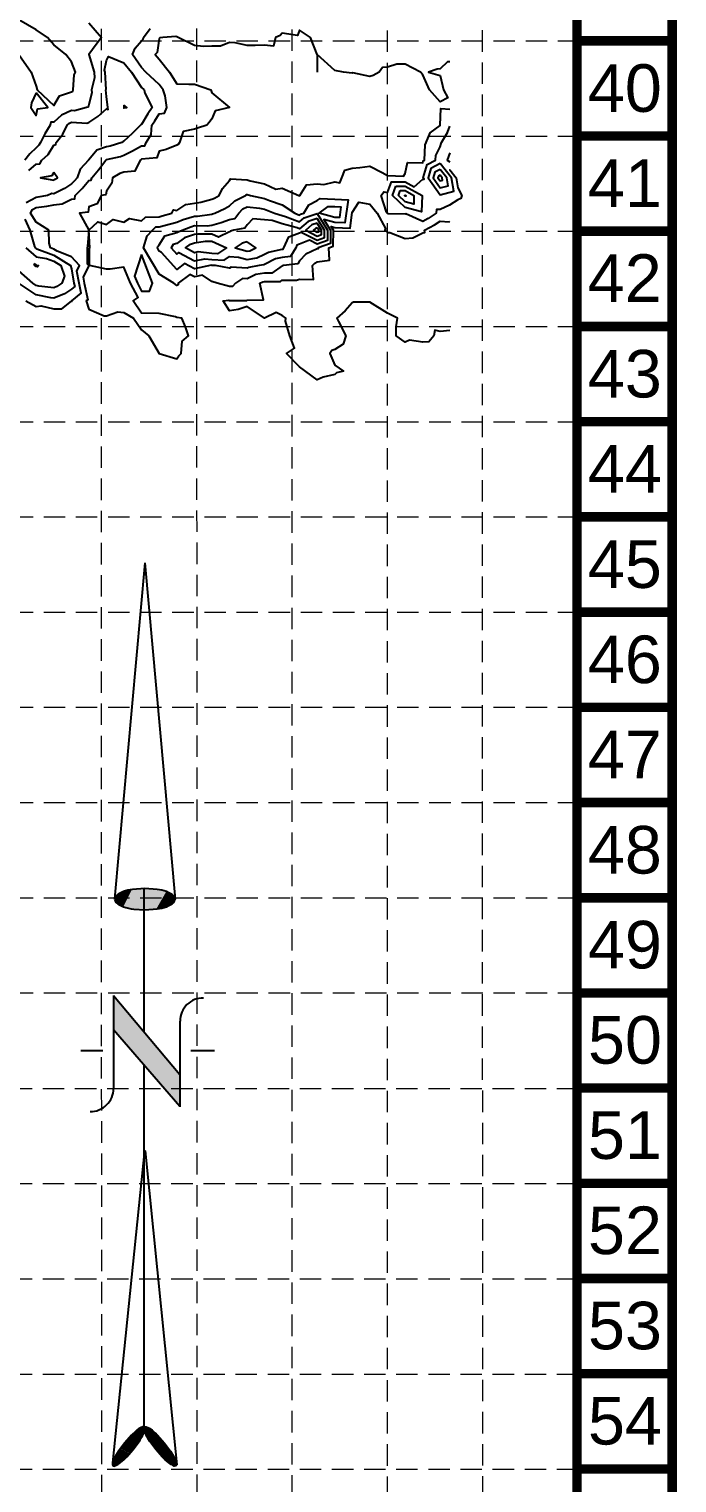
# Model space of a CAD drawing. Header units: inches. Extents: x 8135 to 11700, y -938 to 4760.
# Drawn here: x 11095 to 11700, y -146 to 1211 of the extents above; entities that cross this region are included whole.
import ezdxf
from ezdxf.enums import TextEntityAlignment as Align

# ---------------------------------------------------------------- set-up
doc = ezdxf.new("R2010")
doc.units = ezdxf.units.IN
doc.header["$MEASUREMENT"] = 0
doc.linetypes.add('DASHED', pattern=[0.75, 0.5, -0.25])
doc.linetypes.add('HIDDEN', pattern=[0.375, 0.25, -0.125])
for name, color, linetype in [('BASE', 7, 'Continuous'), ('EC', 35, 'DASHED'), ('GRID', 254, 'HIDDEN'), ('NARROW', 7, 'Continuous')]:
    doc.layers.add(name, color=color, linetype=linetype)
doc.styles.get("Standard").update_dxf_attribs({"font": 'ARIAL.TTF'})

# ---------------------------------------------------------------- blocks, each defined once
blk = doc.blocks.new('North Arrow')
at = {"layer": 'NARROW'}
for p, q in [((32.433, 3.058), (32.433, 4.631)), ((0, 0), (22.363, 2.002)), ((28.767, -2.092), (34.019, 2.32)), ((36.178, 2.333), (30.465, 2.333)), ((36.157, 2.32), (31.04, -2.092)), ((39.102, 0.007), (59.964, 2.109)), ((0, 0), (22.334, -2.022)), ((21.659, -0.048), (21.656, -0.048)), ((31.2, -0.048), (21.659, -0.048)), ((57.454, -0.048), (33.411, -0.048)), ((59.831, -2.142), (39.045, -0.008)), ((57.693, -0.027), (57.769, -0.013)), ((57.765, -0.05), (57.693, -0.027)), ((28.767, -2.092), (34.954, -2.092)), ((32.433, -4.262), (32.433, -2.801))]:
    blk.add_line(p, q, dxfattribs=at)
blk.add_lwpolyline([(22.365, -2.029), (22.586, -1.927, 0.091577), (22.866, -1.437, 0.048306), (23.034, -0.751), (23.074, -0.008), (23.014, 0.819, 0.048306), (22.866, 1.421, 0.091577), (22.586, 1.911), (22.365, 2.013), (22.144, 1.911, 0.091577), (21.863, 1.421, 0.048306), (21.715, 0.819), (21.656, -0.008), (21.715, -0.835, 0.048306), (21.863, -1.437, 0.091577), (22.144, -1.927)], format="xyb", close=True, dxfattribs=at)
for points in [[(57.456, -0.031), (57.44, 0.084, -0.066818), (57.675, 0.471, -0.03073), (58.009, 0.837), (58.522, 1.292), (59.073, 1.7, -0.03073), (59.5, 1.951, -0.066818), (59.928, 2.1), (60.037, 2.061)], [(60.037, 2.061), (60.053, 1.946, -0.066818), (59.818, 1.559, -0.03073), (59.434, 1.137), (58.971, 0.738), (58.42, 0.33, -0.03073), (57.993, 0.079, -0.036692), (57.762, -0.017)], [(57.456, -0.035), (57.44, -0.15, 0.066818), (57.675, -0.538, 0.03073), (58.009, -0.904), (58.522, -1.359), (59.073, -1.767, 0.03073), (59.5, -2.017, 0.066818), (59.928, -2.167), (60.037, -2.128)], [(60.037, -2.128), (60.053, -2.013, 0.066818), (59.818, -1.625, 0.03073), (59.434, -1.204), (58.971, -0.804), (58.42, -0.396, 0.03073), (57.993, -0.146, 0.036692), (57.762, -0.049)]]:
    blk.add_lwpolyline(points, format="xyb", dxfattribs=at)
for centre, start, end in [((30.465, 3.863), 178.8769, 270), ((34.954, -3.622), 358.8769, 90)]:
    blk.add_arc(centre, 1.53, start, end, dxfattribs=at)
for points in [[(22.868, 1.437), (22.145, 1.91), (22.586, 1.91), (22.355, 2.002)], [(31.046, -2.093), (36.152, 2.359), (28.747, -2.064), (34.013, 2.359)], [(59.617, 1.336), (59.276, 1.823), (59.81, 1.551), (59.493, 1.954)], [(59.81, 1.551), (59.493, 1.954), (59.931, 1.73), (59.695, 2.04)], [(59.931, 1.73), (59.695, 2.04), (60.053, 1.942), (59.931, 2.103)], [(60.053, 1.942), (59.931, 2.103), (60.036, 2.064)], [(23.065, -0.045), (21.716, 0.82), (23.019, 0.749), (21.855, 1.42)], [(23.019, 0.749), (21.855, 1.42), (22.868, 1.437), (22.145, 1.91)], [(58.029, 0.857), (58.518, 0.406), (58.26, 1.069), (58.73, 0.566)], [(58.26, 1.069), (58.73, 0.566), (58.518, 1.297), (59.049, 0.811)], [(58.518, 1.297), (59.049, 0.811), (58.696, 1.423), (59.261, 0.995)], [(59.264, 0.996), (58.694, 1.42), (59.447, 1.15), (59.003, 1.649)], [(59.447, 1.15), (59.003, 1.649), (59.617, 1.336), (59.276, 1.823)], [(23.027, -0.762), (21.67, -0.045), (23.065, -0.045), (21.716, 0.82)], [(57.444, 0.08), (57.695, -0.011), (57.498, 0.212), (57.771, -0.011)], [(57.45, -0.04), (57.689, -0.017), (57.444, 0.08), (57.695, -0.011)], [(57.498, 0.212), (57.771, -0.011), (57.6, 0.389), (57.94, 0.063)], [(57.6, 0.389), (57.94, 0.063), (57.682, 0.498), (58.07, 0.132)], [(57.682, 0.498), (58.07, 0.132), (57.838, 0.664), (58.295, 0.258)], [(57.838, 0.664), (58.295, 0.258), (58.029, 0.857), (58.518, 0.406)], [(22.868, -1.44), (21.725, -0.875), (23.027, -0.762), (21.67, -0.045)], [(22.578, -1.93), (21.863, -1.447), (22.868, -1.44), (21.725, -0.875)], [(57.437, -0.142), (57.689, -0.022), (57.45, -0.04), (57.689, -0.017)], [(57.457, -0.193), (57.695, -0.028), (57.437, -0.142), (57.689, -0.022)], [(57.526, -0.326), (57.764, -0.051), (57.457, -0.193), (57.695, -0.028)], [(57.634, -0.48), (57.901, -0.102), (57.526, -0.326), (57.764, -0.051)], [(57.784, -0.662), (58.091, -0.2), (57.634, -0.48), (57.901, -0.102)], [(57.975, -0.874), (58.336, -0.348), (57.784, -0.662), (58.091, -0.2)], [(58.241, -1.114), (58.614, -0.542), (57.975, -0.874), (58.336, -0.348)], [(58.614, -1.434), (58.927, -0.771), (58.241, -1.114), (58.614, -0.542)], [(58.914, -1.645), (59.2, -1.005), (58.614, -1.434), (58.927, -0.771)], [(22.363, -2.015), (22.145, -1.93), (22.578, -1.93), (21.863, -1.447)], [(59.118, -1.794), (59.57, -1.355), (58.918, -1.652), (59.2, -1.012)], [(59.348, -1.928), (59.813, -1.622), (59.118, -1.794), (59.57, -1.355)], [(59.537, -1.325), (59.414, -1.184), (59.208, -1.014)], [(59.583, -2.052), (59.928, -1.787), (59.348, -1.928), (59.813, -1.622)], [(59.783, -2.125), (60.046, -2.008), (59.583, -2.052), (59.928, -1.787)], [(59.923, -2.167), (60.038, -2.132), (59.783, -2.125), (60.046, -2.008)]]:
    blk.add_solid(points, dxfattribs=at)

msp = doc.modelspace()

# ---------------------------------------------------------------- linework, layer by layer
at = {"layer": 'BASE', "const_width": 8.89}
for points in [[(11695.6, -933.2), (11695.6, 4756), (8139.9, 4756), (8139.9, -933.2)], [(11606.7, -844.3), (11606.7, 4667.1), (8228.8, 4667.1), (8228.8, -844.3)]]:
    msp.add_lwpolyline(points, close=True, dxfattribs=at)
for points in [[(11695.6, 1200.3), (11606.7, 1200.3)], [(11695.6, 1111.4), (11606.7, 1111.4)], [(11695.6, 1022.5), (11606.7, 1022.5)], [(11695.6, 933.6), (11606.7, 933.6)], [(11695.6, 844.7), (11606.7, 844.7)], [(11695.6, 755.8), (11606.7, 755.8)], [(11695.6, 666.9), (11606.7, 666.9)], [(11695.6, 578), (11606.7, 578)], [(11695.6, 489.1), (11606.7, 489.1)], [(11695.6, 400.2), (11606.7, 400.2)], [(11695.6, 311.3), (11606.7, 311.3)], [(11695.6, 222.5), (11606.7, 222.5)], [(11695.6, 133.6), (11606.7, 133.6)], [(11695.6, 44.7), (11606.7, 44.7)], [(11695.6, -44.2), (11606.7, -44.2)], [(11695.6, -133.1), (11606.7, -133.1)]]:
    msp.add_lwpolyline(points, dxfattribs=at)
at = {"layer": 'EC', "color": 35, "linetype": 'Continuous', "flags": 128}
for points, elevation in [([(11052.7, 1217.4), (11067.6, 1203.4), (11068.9, 1200.9), (11085.4, 1187.4), (11096.9, 1170.9), (11101.7, 1158.1), (11102.5, 1154.4), (11118.2, 1139.9), (11123.6, 1149), (11134.7, 1152.8), (11135.8, 1153.2), (11136.1, 1154.4), (11137.2, 1168.4), (11138.3, 1170.9), (11134.7, 1180.8), (11129.5, 1187.4), (11118.2, 1196.7), (11112.3, 1203.4), (11101.7, 1210.6), (11085.4, 1219.9)], 528), ([(11150.9, 1217.2), (11162.6, 1203.4), (11157.7, 1196.8), (11150.9, 1187.4), (11155.8, 1170.9), (11156.1, 1165.7), (11153.4, 1154.4), (11153.6, 1151.7), (11150.9, 1140.9), (11150.3, 1138.5), (11148.7, 1137.9), (11137.5, 1135), (11134.7, 1135.2), (11125.3, 1130.8), (11118.2, 1124.5), (11115.4, 1124.2), (11114.8, 1121.4), (11109.8, 1113.5), (11105.8, 1105.4), (11104.3, 1102.8), (11101.7, 1100.5), (11095.7, 1094.9), (11091, 1088.9)], 527), ([(11092.1, 957.4), (11101.7, 952.3), (11106.4, 952.9), (11118.2, 950.2), (11125.6, 950.2), (11134.7, 957.1), (11135.1, 957), (11134.9, 957.4), (11143.7, 964.7), (11141.7, 973.9), (11139.7, 985.3), (11142.3, 990.4), (11134.7, 998.6), (11121.2, 1003.9), (11118.2, 1005.8), (11115.2, 1006.9), (11113.7, 1011.4), (11113.6, 1023.4), (11101.7, 1031.1), (11096.5, 1039.4), (11098.2, 1042.9), (11101.7, 1044.8), (11111.8, 1045.8), (11118.2, 1047.1), (11126.1, 1048), (11134.7, 1052.6), (11137.7, 1052.9), (11138.1, 1055.9), (11144.6, 1062.3), (11150.9, 1069.9), (11153.1, 1070.2), (11153.6, 1072.4), (11159.8, 1080), (11166.6, 1088.9), (11167, 1089.3), (11167.4, 1089.5), (11180.3, 1092.4), (11183.7, 1093.4), (11191.5, 1097.6), (11200.2, 1102.1), (11203.2, 1102.4), (11204.3, 1105.4), (11209.1, 1112.7), (11209.8, 1121.4), (11212.4, 1125.7), (11216.7, 1132.1), (11221.6, 1132.9), (11223.8, 1137.9), (11222.2, 1148.8), (11220.3, 1154.4), (11216.7, 1159.4), (11204.2, 1170.9), (11200.2, 1175.3), (11191.8, 1187.4), (11194, 1193.3), (11200.2, 1200.3), (11201.7, 1201.9), (11202, 1203.4), (11208.3, 1211.7)], 527), ([(11488.1, 1180.6), (11485.7, 1180.6), (11478.9, 1174.2), (11476.1, 1173.8), (11468.1, 1170.9), (11478.9, 1168), (11482.1, 1154.4), (11486.2, 1147.1), (11478.9, 1143.2), (11469, 1154.4), (11462.7, 1168.6), (11460.7, 1170.9), (11446.2, 1178.6), (11438.4, 1178.6), (11429.7, 1175.7), (11425.1, 1175.5), (11422.1, 1170.9), (11416.3, 1168), (11413.4, 1167), (11397.5, 1170.3), (11396.9, 1170.2), (11388.8, 1170.9), (11380.7, 1172.6), (11364.2, 1187.4), (11357.8, 1203.4), (11347.7, 1210.4), (11345.7, 1205.4), (11331.4, 1207.3), (11329.4, 1205.4), (11325.1, 1203.4), (11323.3, 1195.3), (11314.9, 1196.2), (11306.3, 1195.9), (11298.7, 1195.8), (11287.5, 1198.3), (11282.2, 1198.8), (11273.9, 1195.4), (11265.7, 1195.4), (11257.9, 1195), (11249.4, 1195.9), (11234.3, 1203.4), (11232.9, 1203.9), (11232.1, 1204.2), (11219.9, 1203.4), (11217.1, 1203), (11216.7, 1202.4), (11214.7, 1189.3), (11212.9, 1187.4), (11216.7, 1183.2), (11226.1, 1170.9), (11232.9, 1160.1), (11244.2, 1159.7), (11249.4, 1159.7), (11264.7, 1154.4), (11265.7, 1151.7), (11282.2, 1137.9), (11268.7, 1134.9), (11265.7, 1127.6), (11263.2, 1123.9), (11261.2, 1121.4), (11252.2, 1118.7), (11249.4, 1117.8), (11239.1, 1115.5), (11235.5, 1105.4), (11234.5, 1103.8), (11232.9, 1103), (11223.1, 1098.9), (11216.7, 1097.4), (11214.4, 1091.2), (11200.2, 1089.7), (11199.7, 1089.4), (11198.8, 1088.9), (11193.9, 1078.7), (11183.7, 1077.8), (11179.7, 1076.5), (11173, 1072.4), (11172.4, 1067.3), (11167.4, 1059.8), (11166.7, 1056.6), (11162.3, 1055.9), (11158.8, 1048), (11150.9, 1045.2), (11150.2, 1040.2), (11142.1, 1039.4), (11150.9, 1023.4), (11159.2, 1031.4), (11167.4, 1028.7), (11173.5, 1033.4), (11183.7, 1030.9), (11188.9, 1034.3), (11200.2, 1032.3), (11203.9, 1035.8), (11216.7, 1036.1), (11219.3, 1036.8), (11228.5, 1039.4), (11229.9, 1042.5), (11232.9, 1042), (11241.3, 1047.5), (11249.4, 1048.7), (11255.5, 1049.8), (11265.7, 1052.4), (11268.1, 1053.5), (11272.5, 1055.9), (11275.7, 1062.4), (11282.2, 1070), (11283.1, 1071.5), (11298.7, 1070.4), (11301.5, 1069.6), (11314.9, 1066.8), (11325.6, 1061.7), (11331.4, 1062.8), (11346.9, 1055.9), (11347.7, 1055.7), (11347.8, 1055.8), (11347.9, 1055.9), (11354.2, 1065.9), (11364.2, 1066.7), (11370.4, 1066.2), (11380.7, 1068.5), (11385.4, 1067.6), (11387, 1072.4), (11390, 1079.5), (11396.9, 1081.3), (11403.8, 1082), (11413.4, 1083.2), (11424.9, 1077.2), (11429.7, 1074.5), (11444.6, 1073.9), (11446.2, 1076.5), (11448.5, 1086.6), (11462.7, 1086.5), (11463.2, 1088.3), (11464.3, 1088.9), (11464.9, 1103.2), (11466, 1105.4), (11469.7, 1114.4), (11478.9, 1121.2), (11479, 1121.3), (11479, 1121.4), (11479.7, 1137.1), (11488.1, 1136.5)], 528), ([(11095, 1079.2), (11101.7, 1085), (11105.1, 1085.5), (11107.1, 1088.9), (11112.9, 1094.2), (11118.2, 1102.9), (11120, 1103.6), (11120.3, 1105.4), (11126.5, 1113.3), (11130.5, 1121.4), (11132.7, 1123.4), (11134.7, 1124.3), (11148.9, 1123.5), (11150.9, 1124), (11159.3, 1129.5), (11167.4, 1136.8), (11169, 1136.3), (11168.5, 1137.9), (11167.4, 1148.4), (11166.9, 1154.4), (11167, 1154.8), (11166, 1170.9), (11165.4, 1172.9), (11167.4, 1181.9), (11169.1, 1185.7), (11183.7, 1179.7), (11190.6, 1170.9), (11200.2, 1156.8), (11202.7, 1154.4), (11203.2, 1151.4), (11210.1, 1137.9), (11206.1, 1132), (11200.2, 1122.1), (11199.5, 1122), (11199.2, 1121.4), (11191.4, 1113.9), (11183.7, 1106.6), (11182.8, 1106.2), (11181.6, 1105.4), (11170.8, 1102), (11167.4, 1101.3), (11158.2, 1098.1), (11150.9, 1089.3), (11150.5, 1089.3), (11150.6, 1088.9), (11142.9, 1080.5), (11139.9, 1072.4), (11137.5, 1069.5), (11134.7, 1066.7), (11128.1, 1062.4), (11118.2, 1057.5), (11116.3, 1057.8), (11112.2, 1055.9), (11103.4, 1054.2), (11101.7, 1054), (11092.3, 1048.9)], 526), ([(11364.2, 1187.4), (11364.2, 1170.9)], 528), ([(11488.1, 1079.8), (11487.9, 1079.9), (11493.9, 1072.4), (11495.4, 1063.1), (11499.1, 1055.9), (11498.2, 1053.1), (11495.4, 1051.8), (11487.8, 1047), (11478.9, 1042.8), (11475.6, 1042.8), (11475.3, 1039.4), (11467.7, 1034.4), (11462.7, 1031.7), (11446.9, 1038.7), (11446.2, 1038.3), (11430.3, 1038.8), (11429.7, 1039.1), (11429.5, 1039.4), (11428.7, 1040.4), (11423.7, 1055.9), (11426.3, 1059.4), (11429.7, 1058.6), (11433.5, 1068.6), (11446.2, 1068.5), (11454.6, 1064), (11462.7, 1071.1), (11464, 1071.1), (11463, 1072.4), (11466.8, 1084.7), (11474.7, 1088.9), (11474.8, 1093.1), (11478.9, 1101.4), (11480, 1104.3), (11480.3, 1105.4), (11485.9, 1114.7), (11488.1, 1120.6)], 527), ([(11488.1, 1095.6), (11485.6, 1088.9), (11488.1, 1087.3)], 526), ([(11488.1, 929.9), (11478.9, 928.8), (11473.9, 930), (11473, 924.9), (11468.4, 919.1), (11462.7, 918.8), (11450.3, 920.8), (11446.2, 918.9), (11437.9, 924.9), (11437.9, 933.2), (11439.1, 941.4), (11429.7, 946), (11413.4, 956.3), (11398.1, 956.3), (11396.9, 955.6), (11390.1, 948.1), (11382.5, 941.4), (11383.9, 938.1), (11391, 924.9), (11388.3, 917.2), (11380.7, 912.1), (11377.9, 911.2), (11376, 908.4), (11380.7, 897.4), (11388.8, 891.9), (11382.2, 890.4), (11380.7, 888.6), (11369.7, 886.4), (11364.2, 883.7), (11347.7, 896), (11335.5, 908.4), (11342.8, 913.4), (11338.5, 924.9), (11334.4, 938.4), (11334.7, 941.4), (11331.4, 943.7), (11325.9, 946.7), (11314.9, 941.4), (11298.7, 952.1), (11290.4, 949.4), (11282.2, 948.3), (11276.2, 957.4), (11281.5, 958.1), (11282.2, 957.9), (11298.4, 957.7), (11298.7, 958), (11313.9, 958.5), (11310.5, 973.9), (11313.5, 975.4), (11314.9, 975.6), (11329.7, 975.6), (11331.4, 976.8), (11344.8, 976.8), (11347.7, 977.7), (11360.8, 977.3), (11359.6, 990.4), (11361.8, 992.8), (11364.2, 993.8), (11375.6, 995.5), (11374.9, 1006.9), (11379.1, 1008.5), (11379.2, 1023.4), (11377.1, 1026.9), (11380.7, 1025.9), (11394.8, 1025.5), (11396.9, 1040), (11403.1, 1049.8), (11413.4, 1047.7), (11420, 1039.4), (11428, 1025.1), (11427.3, 1023.4), (11429.7, 1021.2), (11431.9, 1021.2), (11446.2, 1015.7), (11453.4, 1016.2), (11462.7, 1021), (11464.7, 1021.3), (11464.4, 1023.4), (11473.8, 1028.4), (11478.9, 1031.8), (11487.3, 1031.3), (11488.1, 1031.8)], 528), ([(11091.1, 1033.8), (11095.8, 1023.4), (11100.2, 1008.4), (11100.9, 1006.9), (11101.7, 1006.3), (11102.4, 1006.2), (11118.2, 1000.2), (11133.7, 990.4), (11134.7, 987.4), (11137, 973.9), (11137.7, 970.8), (11134.7, 968.3), (11128, 964.1), (11118.2, 959.9), (11115.4, 960.2), (11101.7, 963), (11085.7, 973.7)], 526), ([(11091.9, 1006.9), (11101.7, 998.5), (11111.4, 997.2), (11118.2, 994.6), (11124.8, 990.4), (11128.1, 980.5), (11125.8, 973.9), (11121.1, 971), (11118.2, 969.7), (11104.3, 971.3), (11101.7, 971.8), (11098.5, 973.9), (11085.4, 985.4)], 525)]:
    msp.add_lwpolyline(points, dxfattribs=dict(at, elevation=elevation))
for points, elevation in [([(11101.7, 1151.7), (11097.2, 1142.5), (11096.6, 1137.9), (11101.7, 1130.7), (11102.9, 1136.7), (11112.7, 1137.9)], 528), ([(11183.7, 1140.3), (11183.5, 1138.1), (11183.5, 1137.9), (11183.7, 1137.5), (11183.8, 1137.8), (11186.4, 1137.9)], 525), ([(11118.2, 1077.2), (11116.4, 1074.2), (11105.6, 1072.4), (11118.2, 1070.3), (11119.5, 1071), (11121.6, 1072.4)], 525), ([(11478.9, 1085.7), (11470.3, 1081.1), (11467.7, 1072.4), (11478.9, 1056.4), (11491.6, 1059.8), (11489.6, 1072.4)], 526), ([(11478.9, 1080.2), (11473.9, 1077.6), (11472.3, 1072.4), (11478.9, 1063), (11486.4, 1065), (11485.2, 1072.4)], 525), ([(11478.9, 1074.8), (11477.4, 1074), (11476.9, 1072.4), (11478.9, 1069.6), (11481.2, 1070.2), (11480.8, 1072.4)], 524), ([(11437.6, 1064.5), (11446.2, 1064.5), (11462.1, 1055.9), (11461.4, 1040.6), (11446.2, 1044.6), (11434.3, 1055.9)], 526), ([(11441.7, 1060.4), (11446.2, 1060.4), (11454.5, 1055.9), (11454.2, 1047.9), (11446.2, 1050), (11440, 1055.9)], 525), ([(11297.7, 1056.9), (11298.7, 1056.9), (11301.9, 1055.9), (11314.9, 1053.1), (11319.6, 1051.2), (11331.4, 1047.2), (11343.1, 1039.4), (11347.7, 1037.6), (11348.6, 1038.5), (11351.6, 1039.4), (11356.4, 1047.2), (11364.2, 1051.1), (11366.9, 1053.2), (11380.7, 1052.6), (11393, 1051.9), (11389.8, 1030.4), (11380.7, 1030.7), (11370.3, 1033.5), (11376.5, 1023.4), (11376.4, 1011.2), (11364.9, 1006.9), (11364.9, 1006.2), (11364.2, 1006.1), (11353.4, 1001.2), (11347.7, 995), (11345.9, 992.2), (11332.6, 990.4), (11331.7, 990.1), (11331.4, 990.1), (11321.9, 983.5), (11314.9, 983.5), (11306.9, 982.1), (11298.7, 978), (11294.3, 978.3), (11287.9, 973.9), (11285.1, 971), (11282.2, 971), (11270.8, 973.9), (11265.7, 975.5), (11256.9, 981.5), (11249.4, 980), (11245.3, 982.2), (11234.4, 973.9), (11234.3, 972.5), (11232.9, 971.8), (11230.2, 973.9), (11216.7, 982.3), (11202, 1006.9), (11205.3, 1018.3), (11210.2, 1023.4), (11213.5, 1026.5), (11216.7, 1026.6), (11227, 1029.3), (11232.9, 1031), (11239, 1033.5), (11249.4, 1036.7), (11252.2, 1036.6), (11265.7, 1038.5), (11266.4, 1038.7), (11268.5, 1039.4), (11277.9, 1043.7), (11282.2, 1046.1), (11287.1, 1050.9), (11297.1, 1055.9)], 527), ([(11310.2, 1044.2), (11314.9, 1043.2), (11324.3, 1039.4), (11331.4, 1037.2), (11334.6, 1036.3), (11347.7, 1031.2), (11352.1, 1035.1), (11364.2, 1039), (11373.7, 1023.4), (11373.6, 1013.9), (11364.2, 1010.4), (11357, 1014.1), (11347.7, 1010.4), (11345.2, 1009.4), (11344.1, 1006.9), (11339.2, 999), (11331.4, 998), (11325.2, 996.7), (11314.9, 991.5), (11314.2, 991.1), (11309.8, 990.4), (11300.3, 988.8), (11298.7, 988), (11283.7, 988.9), (11282.2, 987.9), (11269.3, 990.4), (11265.7, 990.6), (11265.4, 990.7), (11249.4, 987.5), (11240.1, 992.5), (11232.9, 986.9), (11218.8, 1002.6), (11216.7, 1003.9), (11214.9, 1006.9), (11215.3, 1008.3), (11216.7, 1009.8), (11221.9, 1018.1), (11232.9, 1021.2), (11234.2, 1022.1), (11238, 1023.4), (11246, 1026.7), (11249.4, 1027.8), (11261.3, 1027.7), (11265.7, 1028.3), (11274.6, 1030.7), (11282.2, 1033.4), (11287.3, 1034.4), (11290.8, 1039.4), (11294.8, 1043.3), (11298.7, 1045.3)], 526), ([(11380.7, 1045.5), (11386.3, 1045.2), (11384.9, 1035.3), (11380.7, 1035.4), (11365.9, 1039.4), (11374.4, 1045.7)], 526), ([(11445.8, 1056.3), (11446.2, 1056.3), (11446.9, 1055.9), (11446.9, 1055.2), (11446.2, 1055.4), (11445.6, 1055.9)], 524), ([(11364.2, 1034.5), (11355.6, 1031.7), (11347.7, 1024.8), (11345.4, 1025.7), (11331.4, 1029.5), (11322.2, 1032.4), (11314.9, 1033.2), (11304.1, 1034), (11298.7, 1028.5), (11296.6, 1025.5), (11286.4, 1023.4), (11283.1, 1022.5), (11282.2, 1021.9), (11272.1, 1017), (11265.7, 1019.9), (11252.8, 1019.9), (11249.4, 1019.4), (11240.1, 1016.3), (11232.9, 1011.1), (11229.7, 1010.2), (11227.7, 1006.9), (11232.9, 1001.1), (11235, 1002.7), (11249.4, 994.9), (11259.3, 996.9), (11265.7, 996.2), (11277.1, 995.5), (11282.2, 998.9), (11290.7, 998.4), (11298.7, 996.2), (11307.8, 997.7), (11314.9, 1001.1), (11318.8, 1003.1), (11331.4, 1005.7), (11332.4, 1005.9), (11333.1, 1006.9), (11337.5, 1017.2), (11347.7, 1021.1), (11349.3, 1021.8), (11364.2, 1014.1), (11370.9, 1016.7), (11371, 1023.4)], 525), ([(11150.9, 1023.4), (11149.6, 1008.3), (11149.3, 1006.9), (11149.3, 992.1), (11150.8, 990.4), (11145.5, 979.5), (11146.4, 973.9), (11149.8, 958.6), (11148.4, 957.4), (11150.9, 949.8), (11165.2, 943.6), (11167.4, 943.4), (11177.8, 947.2), (11183.7, 946.5), (11192.7, 941.4), (11200.2, 930.4), (11207, 924.9), (11216.7, 908.4), (11232.9, 903.5), (11235, 906.3), (11237, 908.4), (11238, 919.8), (11243.9, 924.9), (11241.2, 933.2), (11237.6, 941.4), (11232.9, 942.1), (11231.7, 942.6), (11216.7, 945.6), (11200.2, 946.1), (11192.3, 957.4), (11196.9, 960.7), (11189.9, 973.9), (11183.7, 989), (11170.8, 987), (11167.4, 987), (11151.6, 990.4), (11151.6, 1006.3), (11151.7, 1006.9)], 528), ([(11364.2, 1030), (11359, 1028.4), (11353.4, 1023.4), (11364.2, 1017.9), (11368.2, 1019.4), (11368.2, 1023.4)], 524), ([(11364.2, 1025.6), (11362.5, 1025), (11360.7, 1023.4), (11364.2, 1021.6), (11365.5, 1022.1), (11365.5, 1023.4)], 523), ([(11259.6, 1013.1), (11265.7, 1013.1), (11279.3, 1006.9), (11271.1, 1001.5), (11265.7, 1001.8), (11253.1, 1003.2), (11249.4, 1002.4), (11241.1, 1006.9), (11245.9, 1010.4), (11249.4, 1011.6)], 524), ([(11298.7, 1012.6), (11294.1, 1011.5), (11287.4, 1006.9), (11298.7, 1003.8), (11301.3, 1004.2), (11306.9, 1006.9)], 524), ([(11099.7, 992.4), (11101.7, 990.7), (11104, 990.4), (11102.8, 989.3), (11101.7, 989.6), (11100.6, 990.4)], 524), ([(11200.2, 1000.7), (11193.6, 980.5), (11196.3, 973.9), (11200.2, 966.6), (11207.5, 966.6), (11210.2, 973.9)], 527)]:
    msp.add_lwpolyline(points, close=True, dxfattribs=dict(at, elevation=elevation))
at = {"layer": 'GRID', "color": 252, "linetype": 'HIDDEN', "lineweight": 0, "ltscale": 80}
for p, q in [((11162.9, -488.5), (11162.6, 4669.1)), ((11252, -488.2), (11251.5, 4669.1)), ((11340.7, -489), (11340.4, 4669.1)), ((11429.8, -490.1), (11429.3, 4669.1)), ((11518.7, -489.9), (11518.2, 4669.1)), ((8228.8, 1200.3), (11606.7, 1200.3)), ((8228.8, 1111.4), (11606.7, 1111.4)), ((8228.8, 1022.5), (11606.7, 1022.5)), ((8228.8, 933.6), (11606.7, 933.6)), ((8228.8, 844.7), (11606.7, 844.7)), ((8228.8, 755.8), (11606.7, 755.8)), ((8228.8, 666.9), (11606.7, 666.9)), ((8228.8, 578), (11606.7, 578)), ((8228.8, 489.1), (11606.7, 489.1)), ((8228.8, 400.2), (11606.7, 400.2)), ((8228.8, 311.3), (11606.7, 311.3)), ((8227.9, 222.2), (11605.8, 222.2)), ((8227.9, 133.3), (11605.8, 133.3)), ((8227.9, 44.4), (11605.8, 44.4)), ((8227.9, -44.5), (11605.8, -44.5)), ((8227.9, -133.4), (11605.8, -133.4))]:
    msp.add_line(p, q, dxfattribs=at)

# ---------------------------------------------------------------- block references
at = {"layer": 'BASE', "xscale": 14.04269974043473, "yscale": 14.04269974043473, "zscale": 14.04269974043468, "rotation": 270}
msp.add_blockref('North Arrow', (11203.3, 712.9), dxfattribs=at)

# ---------------------------------------------------------------- texts
at = {"layer": 'BASE'}
for s, p in [('40', (11651.4, 1156.2)), ('41', (11651.4, 1067.3)), ('42', (11651.3, 978.8)), ('43', (11651.4, 889.5)), ('44', (11651.4, 800.6)), ('45', (11651.4, 711.7)), ('46', (11651.4, 622.8)), ('47', (11651.4, 533.9)), ('48', (11651.4, 445)), ('49', (11651.5, 356.4)), ('50', (11651.5, 267.5)), ('51', (11651.5, 178.6)), ('52', (11651.5, 89.7)), ('53', (11651.5, 0.8)), ('54', (11651.5, -88.1))]:
    msp.add_text(s, height=44.45, dxfattribs=at).set_placement(p, align=Align.MIDDLE_CENTER)

doc.saveas('drawing.dxf')
